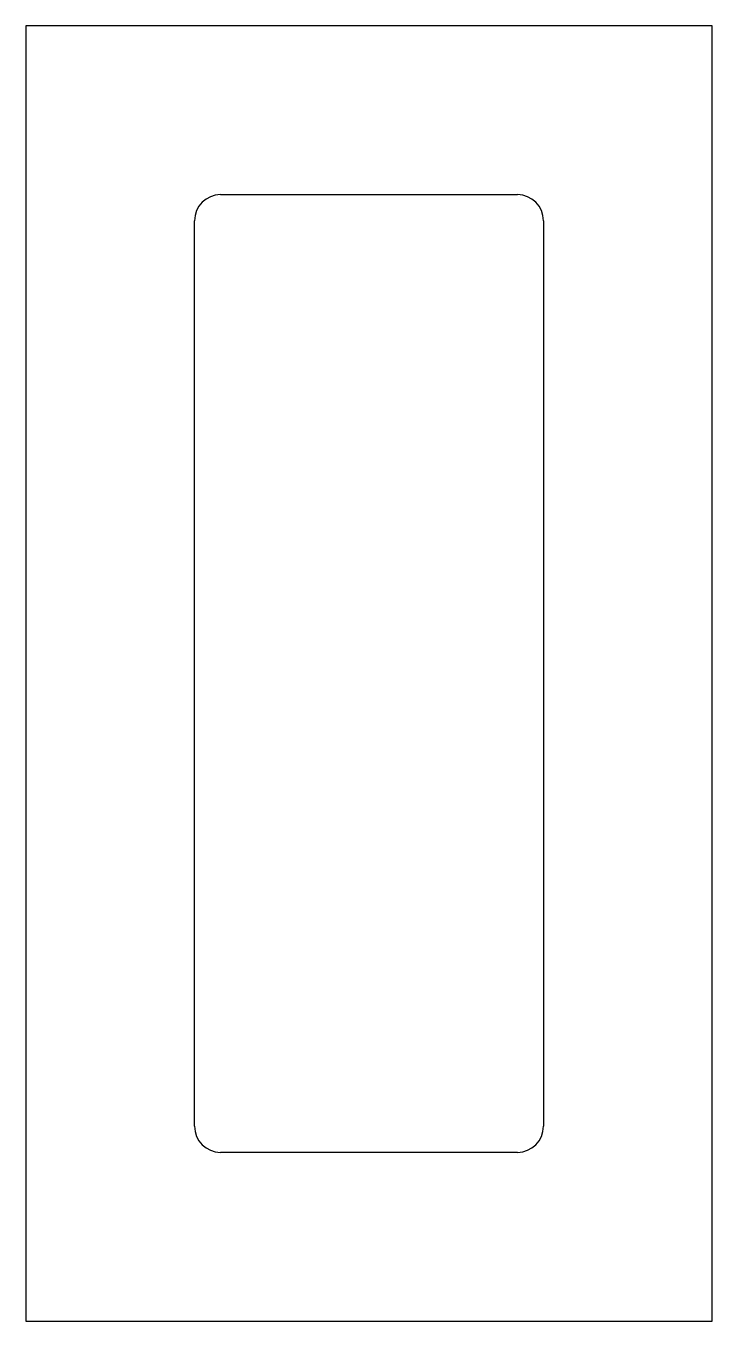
# Model space of a CAD drawing. Header units: millimetres. Extents: x -28 to 28, y -53 to 53.
import ezdxf

# ---------------------------------------------------------------- set-up
doc = ezdxf.new("R2010")
doc.units = ezdxf.units.MM

msp = doc.modelspace()

# ---------------------------------------------------------------- linework, layer by layer
for p, q in [((28.2, 53.2), (-28.2, 53.2)), ((-28.2, 53.2), (-28.2, -53.2)), ((28.2, -53.2), (28.2, 53.2)), ((-12.2, 39.34), (12.2, 39.34)), ((-14.34, -37.2), (-14.34, 37.2)), ((14.34, 37.2), (14.34, -37.2)), ((12.2, -39.34), (-12.2, -39.34)), ((-28.2, -53.2), (28.2, -53.2))]:
    msp.add_line(p, q)
for centre, start, end in [((-12.2, 37.2), 90, 180), ((12.2, 37.2), 0, 90), ((-12.2, -37.2), 180, 270), ((12.2, -37.2), -90, 0)]:
    msp.add_arc(centre, 2.14, start, end)

doc.saveas('drawing.dxf')
